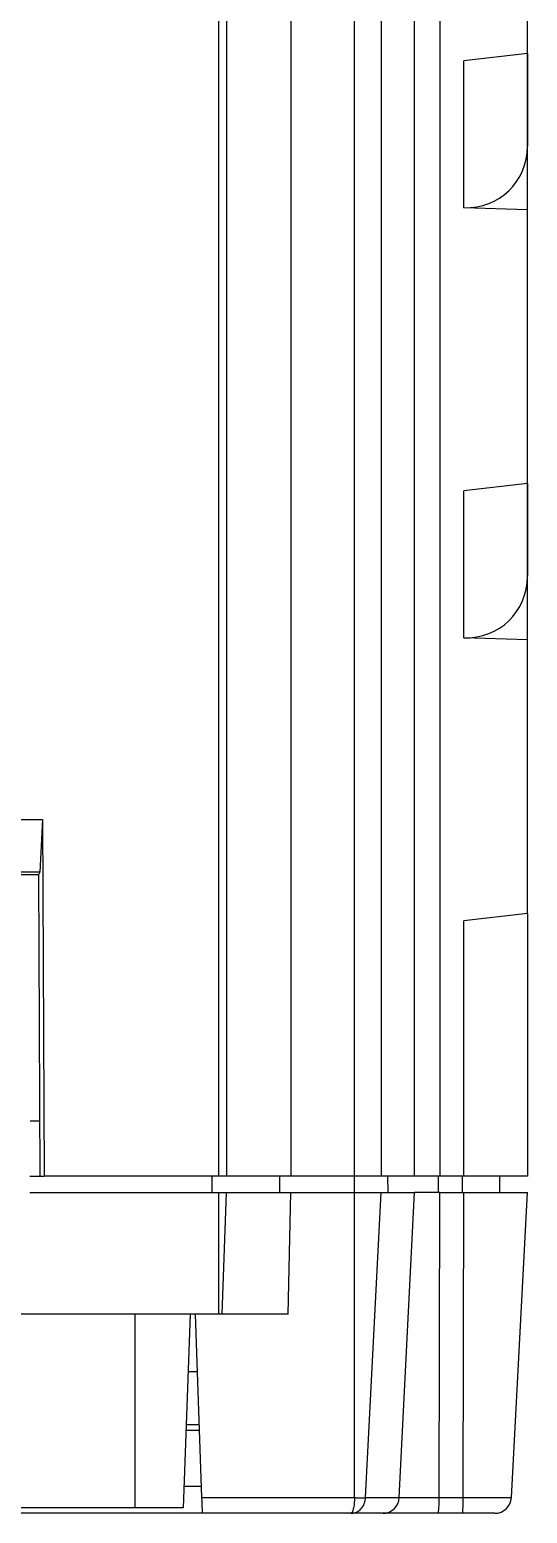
# Model space of a CAD drawing. Extents: x 322 to 1472, y 144 to 807.
# Drawn here: x 811.95 to 820.95, y 313.32 to 340.16 of the extents above; entities that cross this region are included whole.
import ezdxf

# ---------------------------------------------------------------- set-up
doc = ezdxf.new("R2010")
doc.units = 0
doc.header["$LTSCALE"] = 2
doc.layers.get('0').update_dxf_attribs({"linetype": 'CONTINUOUS'})

msp = doc.modelspace()

# ---------------------------------------------------------------- linework, layer by layer
at = {"color": 8, "linetype": 'CONTINUOUS'}
for p, q in [((815.37, 319.421), (815.37, 388.921)), ((815.509, 388.921), (815.509, 319.421)), ((817.824, 319.421), (817.824, 388.921)), ((818.305, 388.921), (818.305, 319.421)), ((818.91, 319.421), (818.91, 388.921)), ((819.368, 388.921), (819.368, 319.421)), ((819.803, 336.934), (819.803, 339.592)), ((819.803, 329.156), (819.803, 331.814)), ((819.803, 319.421), (819.803, 324.036)), ((818.434, 319.121), (818.429, 319.421)), ((819.347, 319.121), (819.347, 319.421)), ((819.781, 319.121), (819.781, 319.421)), ((815.37, 316.921), (815.37, 319.121)), ((815.429, 316.921), (815.509, 319.121)), ((817.824, 313.605), (817.824, 319.121)), ((818.027, 313.605), (818.305, 319.121)), ((818.632, 313.605), (818.91, 319.121)), ((819.356, 313.605), (819.368, 319.121)), ((819.79, 313.605), (819.803, 319.121)), ((813.851, 316.921), (813.851, 313.421)), ((815.067, 313.605), (817.824, 313.605)), ((818.027, 313.605), (818.632, 313.605)), ((818.632, 313.605), (819.356, 313.605)), ((819.356, 313.605), (819.79, 313.605)), ((819.79, 313.605), (820.662, 313.605))]:
    msp.add_line(p, q, dxfattribs=at)
at = {"color": 7, "linetype": 'CONTINUOUS'}
for p, q in [((816.675, 388.921), (816.675, 319.421)), ((820.951, 339.727), (820.951, 344.677)), ((820.951, 339.727), (819.803, 339.592)), ((820.951, 339.727), (820.951, 338.048)), ((820.951, 336.899), (820.951, 339.727)), ((820.951, 336.899), (819.803, 336.934)), ((820.951, 331.949), (820.951, 336.899)), ((820.951, 331.949), (819.803, 331.814)), ((820.951, 331.949), (820.951, 330.27)), ((820.951, 329.121), (820.951, 331.949)), ((820.951, 329.121), (819.803, 329.156)), ((820.951, 324.171), (820.951, 329.121)), ((802.721, 325.871), (812.18, 325.871)), ((812.18, 325.871), (812.135, 324.918)), ((812.18, 325.871), (812.214, 319.421)), ((812.135, 324.918), (802.766, 324.918)), ((812.101, 324.871), (802.801, 324.871)), ((812.101, 324.871), (812.109, 324.871)), ((812.135, 324.918), (812.109, 324.871)), ((812.109, 324.871), (812.137, 319.421)), ((812.109, 324.871), (812.109, 324.871)), ((820.951, 324.171), (819.803, 324.036)), ((820.951, 324.171), (820.951, 319.421)), ((811.959, 320.421), (812.132, 320.421)), ((811.951, 319.421), (812.188, 319.421)), ((812.188, 319.421), (812.214, 319.421)), ((815.37, 319.421), (812.214, 319.421)), ((815.251, 319.121), (815.249, 319.421)), ((816.675, 319.421), (815.509, 319.421)), ((816.475, 319.121), (816.473, 319.421)), ((817.824, 319.421), (816.675, 319.421)), ((817.828, 319.121), (817.824, 319.421)), ((818.305, 319.421), (817.824, 319.421)), ((818.91, 319.421), (818.305, 319.421)), ((819.368, 319.421), (818.91, 319.421)), ((819.803, 319.421), (819.368, 319.421)), ((820.951, 319.421), (819.803, 319.421)), ((820.456, 319.121), (820.451, 319.421)), ((820.951, 319.421), (820.951, 319.421)), ((811.951, 319.121), (815.37, 319.121)), ((815.37, 319.121), (815.509, 319.121)), ((815.509, 319.121), (816.675, 319.121)), ((816.628, 316.921), (816.675, 319.121)), ((816.675, 319.121), (817.824, 319.121)), ((817.824, 319.121), (818.305, 319.121)), ((818.305, 319.121), (818.91, 319.121)), ((819.368, 319.121), (818.91, 319.121)), ((819.368, 319.121), (819.803, 319.121)), ((819.803, 319.121), (820.951, 319.121)), ((820.662, 313.605), (820.951, 319.121)), ((815.37, 316.921), (799.532, 316.921)), ((814.851, 316.921), (814.729, 313.421)), ((815.067, 313.605), (814.951, 316.921)), ((815.429, 316.921), (815.37, 316.921)), ((816.628, 316.921), (815.429, 316.921)), ((814.815, 315.885), (814.987, 315.885)), ((815.024, 314.821), (814.777, 314.821)), ((815.021, 314.921), (814.781, 314.921)), ((814.742, 313.813), (815.059, 313.813)), ((815.076, 313.321), (799.825, 313.321)), ((813.851, 313.421), (801.051, 313.421)), ((814.729, 313.421), (813.851, 313.421)), ((817.757, 313.321), (815.076, 313.321)), ((818.344, 313.321), (817.757, 313.321)), ((819.343, 313.321), (818.344, 313.321)), ((819.777, 313.321), (819.343, 313.321)), ((820.362, 313.321), (819.777, 313.321))]:
    msp.add_line(p, q, dxfattribs=at)
at = {"color": 7, "linetype": 'CONTINUOUS', "flags": 128}
msp.add_lwpolyline([(815.076, 313.321), (815.076, 313.326), (815.076, 313.342), (815.075, 313.368), (815.074, 313.403), (815.072, 313.446), (815.07, 313.495), (815.068, 313.549), (815.067, 313.605)], dxfattribs=at)
at = {"color": 8, "linetype": 'CONTINUOUS'}
for centre, radius, start, end in [((818.338, 313.614), 0.294, 271.0756, 358.1869), ((817.747, 313.537), 1.61, 352.2991, 2.4376), ((818.182, 313.537), 1.61, 352.2987, 2.4376)]:
    msp.add_arc(centre, radius, start, end, dxfattribs=at)
at = {"color": 7, "linetype": 'CONTINUOUS'}
msp.add_arc((820.362, 313.621), 0.3, 270, 357, dxfattribs=at)
for centre in [(819.751, 338.137), (819.751, 330.359)]:
    msp.add_ellipse(centre, major_axis=(-0.864, 0.897), ratio=0.92858, start_param=2.381305, end_param=3.908468, dxfattribs=at)
msp.add_open_spline([(815.509, 319.421), (815.473, 319.421), (815.42, 319.421), (815.37, 319.421)], degree=3, dxfattribs=at)
at = {"color": 8, "linetype": 'CONTINUOUS'}
for points, knots in [([(817.824, 313.605), (817.823, 313.568), (817.821, 313.492), (817.806, 313.402), (817.789, 313.351), (817.772, 313.325), (817.762, 313.322), (817.757, 313.321)], [0, 0, 0, 0, 0.241839, 0.499139, 0.708096, 0.843766, 1, 1, 1, 1]), ([(817.757, 313.321), (817.778, 313.322), (817.817, 313.325), (817.882, 313.351), (817.949, 313.402), (818.01, 313.492), (818.021, 313.568), (818.027, 313.605)], [0, 0, 0, 0, 0.156263, 0.291935, 0.500863, 0.75818, 1, 1, 1, 1]), ([(817.824, 313.605), (817.847, 313.604), (817.892, 313.603), (817.953, 313.602), (818.002, 313.603), (818.018, 313.604), (818.027, 313.605)], [0, 0, 0, 0, 0.250086, 0.499995, 0.749911, 1, 1, 1, 1])]:
    msp.add_open_spline(points, degree=3, knots=knots, dxfattribs=at)

doc.saveas('drawing.dxf')
